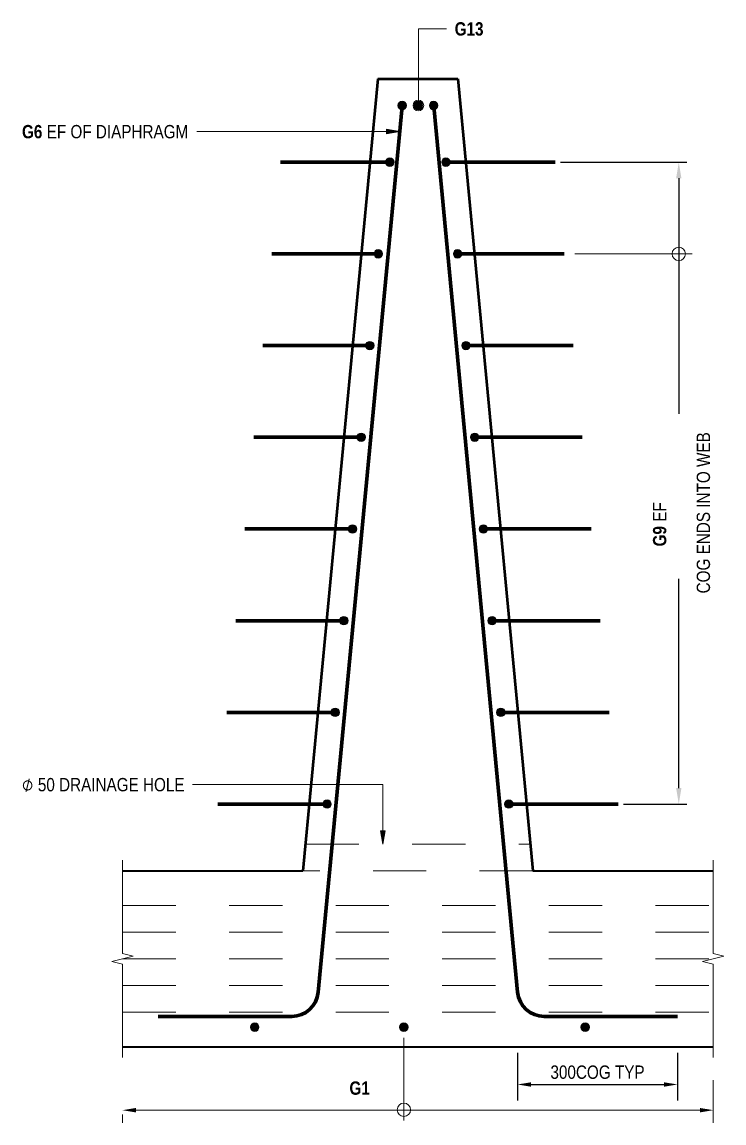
# Model space of a CAD drawing. Header units: metres. Extents: x 16 to 27.2, y 2.7 to 24.4.
# Drawn here: x 25.263 to 26.58, y 19.798 to 21.863 of the extents above; entities that cross this region are included whole.
import ezdxf

# ---------------------------------------------------------------- set-up
doc = ezdxf.new("R2010")
doc.units = ezdxf.units.M
doc.linetypes.add('JacobsDash', pattern=[0.0045, 0.003, -0.0015])
doc.layers.get('Defpoints').update_dxf_attribs({"color": 41})
for name, color, linetype, lineweight in [('A-ANNO-DIMS', 7, 'Continuous', 9), ('A-DETL', 7, 'Continuous', 13), ('A-DETL-GENF', 7, 'Continuous', 9), ('A-DETL-HDLN', 7, 'JacobsDash', 9), ('G-ANNO-TEXT', 7, 'Continuous', 9)]:
    doc.layers.add(name, color=color, linetype=linetype, lineweight=lineweight)
doc.styles.add('Arial Narrow_1', font='ARIALN.TTF', dxfattribs={"height": 0.025})
doc.styles.add('Arial Narrow_B', font='ARIALNB.TTF', dxfattribs={"height": 0.025})
doc.styles.add('Segoe UI Symbol', font='seguisym.ttf', dxfattribs={"height": 0.025})
doc.dimstyles.new('____ddd_____1', dxfattribs={"dimscale": 0.3048, "dimtxt": 0.025586, "dimasz": 0.098425, "dimexe": 0.049213, "dimexo": 0.032808, "dimgap": 0.016404, "dimtad": 1, "dimdec": 0, "dimlfac": 1000, "dimzin": 0, "dimdsep": 46, "dimtxsty": 'Arial Narrow_1', "dimsah": 1, "dimcen": 0.09, "dimaunit": 1, "dimadec": 4, "dimazin": 0, "dimtfac": 1, "dimtdec": 4, "dimtix": 1, "dimtmove": 2, "dimatfit": 3, "dimfxl": 1, "dimtvp": 1, "dimtolj": 1, "dimtzin": 0, "dimarcsym": 2})
doc.dimstyles.new('Dimension_Standard_O__mm_', dxfattribs={"dimscale": 0.3048, "dimtxt": 0.025586, "dimasz": 0.082021, "dimexe": 0.07874, "dimexo": 0.049213, "dimgap": 0.049213, "dimtad": 1, "dimdec": 0, "dimlfac": 1000, "dimzin": 0, "dimdsep": 46, "dimtxsty": 'Arial Narrow_1', "dimsah": 1, "dimcen": 0.09, "dimaunit": 1, "dimadec": 4, "dimazin": 0, "dimtfac": 1, "dimtdec": 4, "dimtix": 1, "dimtmove": 0, "dimatfit": 3, "dimfxl": 1, "dimtvp": 1, "dimtfill": 1, "dimtolj": 1, "dimtzin": 0, "dimlwd": 18, "dimlwe": 18, "dimarcsym": 2})
doc.dimstyles.new('Dimension_Standard_T_REO', dxfattribs={"dimscale": 0.3048, "dimtxt": 0.025586, "dimasz": 0.082021, "dimexe": 0.098425, "dimexo": 0.0625, "dimgap": 0.032808, "dimtad": 1, "dimdec": 0, "dimlfac": 1000, "dimzin": 0, "dimdsep": 46, "dimtxsty": 'Arial Narrow_1', "dimsah": 1, "dimcen": 0.09, "dimaunit": 1, "dimadec": 4, "dimazin": 0, "dimtfac": 1, "dimtdec": 4, "dimtix": 1, "dimtmove": 0, "dimatfit": 3, "dimfxl": 0.098425, "dimfxlon": 1, "dimtvp": 1, "dimtolj": 1, "dimtzin": 0, "dimlwd": 25, "dimlwe": 25, "dimarcsym": 2})

# ---------------------------------------------------------------- blocks, each defined once
blk = doc.blocks.new('CS_DET_BreakLine_ViewScale - Std Break-6520561-DRG-2873103 - SECTION 6')
at = {"layer": 'A-DETL-GENF'}
for p, q in [((0.155, 0), (-0.02, 0)), ((0.16, 0.02), (0.155, 0)), ((0.17, -0.02), (0.16, 0.02)), ((0.175, 0), (0.17, -0.02)), ((0.35, 0), (0.175, 0))]:
    blk.add_line(p, q, dxfattribs=at)
blk = doc.blocks.new('CS_DET_BreakLine_ViewScale - Std Break-6520562-DRG-2873103 - SECTION 6')
at = {"layer": 'A-DETL-GENF'}
for p, q in [((0.155, 0), (-0.02, 0)), ((0.16, 0.02), (0.155, 0)), ((0.17, -0.02), (0.16, 0.02)), ((0.175, 0), (0.17, -0.02)), ((0.35, 0), (0.175, 0))]:
    blk.add_line(p, q, dxfattribs=at)
blk = doc.blocks.new('S_Det_Reinf_Bar Section_2D - N16-1695675-DRG-2873103 - SECTION 6')
at = {"layer": 'A-DETL-GENF'}
blk.add_hatch(color=256, dxfattribs=at).paths.add_polyline_path([(0, -0.008), (0.0021, -0.0077), (0.004, -0.0069), (0.0057, -0.0057), (0.0069, -0.004), (0.0077, -0.0021), (0.008, 0), (0.0077, 0.0021), (0.0069, 0.004), (0.0057, 0.0057), (0.004, 0.0069), (0.0021, 0.0077), (0, 0.008), (-0.0021, 0.0077), (-0.0043, 0.0067), (-0.0057, 0.0057), (-0.0069, 0.004), (-0.0077, 0.0021), (-0.008, 0), (-0.0077, -0.0021), (-0.0069, -0.004), (-0.0057, -0.0057), (-0.004, -0.0069), (-0.0021, -0.0077)])
at = {"layer": 'A-DETL-GENF', "lineweight": 18}
for start, end in [(360, 180), (180, 360)]:
    blk.add_arc((0, 0), 0.008, start, end, dxfattribs=at)
blk = doc.blocks.new('S_Det_Reinf_Bar Section_2D - N16-1703109-DRG-2873103 - SECTION 6')
at = {"layer": 'A-DETL-GENF'}
blk.add_hatch(color=256, dxfattribs=at).paths.add_polyline_path([(0, 0.008), (-0.0021, 0.0077), (-0.004, 0.0069), (-0.0057, 0.0057), (-0.0069, 0.004), (-0.0077, 0.0021), (-0.008, 0), (-0.0077, -0.0021), (-0.0069, -0.004), (-0.0057, -0.0057), (-0.004, -0.0069), (-0.0021, -0.0077), (0, -0.008), (0.0021, -0.0077), (0.004, -0.0069), (0.0057, -0.0057), (0.0069, -0.004), (0.0077, -0.0021), (0.008, 0), (0.0077, 0.0021), (0.0069, 0.004), (0.0057, 0.0057), (0.004, 0.0069), (0.0021, 0.0077)])
at = {"layer": 'A-DETL-GENF', "lineweight": 18}
for start, end in [(0, 180), (180, 360)]:
    blk.add_arc((0, 0), 0.008, start, end, dxfattribs=at)
blk = doc.blocks.new('DIMBLOCK20-DRG-2873103 - SECTION 6')
at = {"layer": 'A-ANNO-DIMS', "color": 0, "lineweight": 25, "transparency": 16777216}
for p, q in [((26.1926, 19.9302), (26.1926, 19.8406)), ((26.4924, 19.9302), (26.4924, 19.8406)), ((26.2176, 19.8706), (26.4674, 19.8706))]:
    blk.add_line(p, q, dxfattribs=at)
at = {"layer": 'A-ANNO-DIMS', "color": 0, "transparency": 16777216}
for points in [[(26.2176, 19.8747), (26.2176, 19.8664), (26.1926, 19.8706)], [(26.4674, 19.8747), (26.4674, 19.8664), (26.4924, 19.8706)]]:
    blk.add_solid(points, dxfattribs=at)
at = {"layer": 'Defpoints', "color": 0, "transparency": 16777216}
for p in [(26.1926, 19.9492), (26.4924, 19.9492), (26.4924, 19.8706)]:
    blk.add_point(p, dxfattribs=at)
at = {"layer": 'A-ANNO-DIMS', "color": 0, "lineweight": 25, "transparency": 16777216, "insert": (26.3425, 19.8935), "char_height": 0.025, "width": 0.221743, "attachment_point": 5, "style": 'Arial Narrow_1'}
blk.add_mtext('\\A1;300COG TYP', dxfattribs=at)
blk = doc.blocks.new('DIMBLOCK21-DRG-2873103 - SECTION 6')
at = {"layer": 'A-ANNO-DIMS', "color": 0, "lineweight": -2, "transparency": 16777216}
for p, q in [((26.2731, 21.6), (26.51, 21.6)), ((26.495, 21.57), (26.495, 21.1282)), ((26.495, 20.4264), (26.495, 20.8187)), ((26.3912, 20.3964), (26.51, 20.3964))]:
    blk.add_line(p, q, dxfattribs=at)
at = {"layer": 'A-ANNO-DIMS', "color": 0, "transparency": 16777216}
for points in [[(26.49, 21.57), (26.5, 21.57), (26.495, 21.6)], [(26.49, 20.4264), (26.5, 20.4264), (26.495, 20.3964)]]:
    blk.add_solid(points, dxfattribs=at)
at = {"layer": 'Defpoints', "color": 0, "transparency": 16777216}
for p in [(26.2631, 21.6), (26.495, 21.6), (26.3812, 20.3964)]:
    blk.add_point(p, dxfattribs=at)
at = {"layer": 'A-ANNO-DIMS', "color": 0, "transparency": 16777216, "insert": (26.488, 20.7914), "char_height": 0.025, "width": 0.364049, "attachment_point": 1, "rotation": 90, "line_spacing_factor": 0.974696, "style": 'Arial Narrow_1'}
blk.add_mtext('\\A1;\u200e\\PCOG ENDS INTO WEB', dxfattribs=at)
blk = doc.blocks.new('DIMBLOCK22-DRG-2873103 - SECTION 6')
at = {"layer": 'A-ANNO-DIMS', "color": 0, "lineweight": 18, "transparency": 16777216}
for p, q in [((26.5598, 19.8787), (26.5598, 19.7984)), ((25.4762, 19.8224), (26.5348, 19.8224)), ((25.4512, 19.814), (25.4512, 19.7984))]:
    blk.add_line(p, q, dxfattribs=at)
at = {"layer": 'A-ANNO-DIMS', "color": 0, "transparency": 16777216}
for points in [[(25.4762, 19.8265), (25.4762, 19.8182), (25.4512, 19.8224)], [(26.5348, 19.8265), (26.5348, 19.8182), (26.5598, 19.8224)]]:
    blk.add_solid(points, dxfattribs=at)
at = {"layer": 'Defpoints', "color": 0, "transparency": 16777216}
for p in [(26.5598, 19.8937), (25.4512, 19.829), (26.5598, 19.8224)]:
    blk.add_point(p, dxfattribs=at)
at = {"layer": 'A-ANNO-DIMS', "color": 0, "lineweight": 18, "transparency": 16777216, "insert": (26.0055, 19.8522), "char_height": 0.025, "attachment_point": 5, "style": 'Arial Narrow_1', "bg_fill": 3, "box_fill_scale": 1.1, "bg_fill_color": 256, "bg_fill_true_color": 13158600, "bg_fill_transparency": 0}
blk.add_mtext('\\A1;\u200e', dxfattribs=at)

msp = doc.modelspace()

# ---------------------------------------------------------------- hatches: boundary and pattern name
at = {"layer": 'G-ANNO-TEXT'}
for points in [[(25.9713, 21.6573), (25.9463, 21.6617), (25.9463, 21.6529)], [(25.9399, 20.3212), (25.9443, 20.3462), (25.9355, 20.3462)]]:
    msp.add_hatch(color=256, dxfattribs=at).paths.add_polyline_path(points)

# ---------------------------------------------------------------- linework, layer by layer
at = {"layer": 'A-DETL', "lineweight": 50}
for p, q in [((25.9305, 21.7564), (25.7898, 20.2714)), ((25.9305, 21.7564), (26.0805, 21.7564)), ((26.0805, 21.7564), (26.2212, 20.2714))]:
    msp.add_line(p, q, dxfattribs=at)
at = {"layer": 'A-DETL', "lineweight": 70}
for p, q in [((25.9753, 21.6985), (25.8185, 20.0434)), ((26.1926, 20.0434), (26.0358, 21.6985)), ((25.9479, 21.6), (25.7479, 21.6)), ((26.0631, 21.6), (26.2631, 21.6)), ((25.9231, 21.4281), (25.7311, 21.4281)), ((26.088, 21.4281), (26.28, 21.4281)), ((25.9073, 21.2561), (25.7142, 21.2561)), ((26.1037, 21.2561), (26.2969, 21.2561)), ((25.891, 21.0842), (25.6973, 21.0842)), ((26.12, 21.0842), (26.3137, 21.0842)), ((25.8748, 20.9122), (25.6805, 20.9122)), ((26.1363, 20.9122), (26.3306, 20.9122)), ((25.8585, 20.7403), (25.6636, 20.7403)), ((26.1526, 20.7403), (26.3474, 20.7403)), ((25.8422, 20.5684), (25.6467, 20.5684)), ((26.1689, 20.5684), (26.3643, 20.5684)), ((25.8269, 20.3964), (25.6299, 20.3964)), ((26.1842, 20.3964), (26.3812, 20.3964)), ((25.7687, 19.9981), (25.5179, 19.9981)), ((26.2424, 19.9981), (26.4924, 19.9981))]:
    msp.add_line(p, q, dxfattribs=at)
at = {"layer": 'A-DETL', "lineweight": 18}
for p, q in [((26.3, 21.4281), (26.52, 21.4281)), ((25.9792, 19.9581), (25.9792, 19.8031))]:
    msp.add_line(p, q, dxfattribs=at)
at = {"layer": 'A-DETL', "lineweight": 35}
for p, q in [((25.4512, 20.2714), (25.7898, 20.2714)), ((26.2212, 20.2714), (26.5598, 20.2714)), ((25.4512, 19.9414), (26.5598, 19.9414))]:
    msp.add_line(p, q, dxfattribs=at)
at = {"layer": 'A-DETL', "lineweight": 18}
for centre in [(26.495, 21.4281), (25.9792, 19.8231)]:
    msp.add_circle(centre, 0.0125, dxfattribs=at)
at = {"layer": 'A-DETL', "lineweight": 70}
for centre, start, end in [((25.7687, 20.0481), 270, 354.5884), ((26.2424, 20.0481), 185.4116, 270)]:
    msp.add_arc(centre, 0.05, start, end, dxfattribs=at)
at = {"layer": 'A-DETL-HDLN'}
for p, q in [((25.7946, 20.3214), (26.2165, 20.3214)), ((26.2212, 20.2714), (25.7898, 20.2714)), ((25.4512, 20.2064), (26.5598, 20.2064)), ((25.4512, 20.1564), (26.5598, 20.1564)), ((25.4512, 20.1064), (26.5598, 20.1064)), ((25.4512, 20.0564), (26.5598, 20.0564)), ((25.4512, 20.0064), (26.5598, 20.0064))]:
    msp.add_line(p, q, dxfattribs=at)
at = {"layer": 'G-ANNO-TEXT'}
for p, q in [((26.0064, 21.85), (26.0594, 21.85)), ((26.0064, 21.7063), (26.0064, 21.85)), ((25.6992, 21.6573), (25.5904, 21.6573)), ((25.9713, 21.6573), (25.6992, 21.6573)), ((25.9713, 21.6573), (25.9463, 21.6617)), ((25.9463, 21.6617), (25.9463, 21.6529)), ((25.9463, 21.6529), (25.9713, 21.6573)), ((25.6259, 20.4328), (25.5825, 20.4328)), ((25.9399, 20.4328), (25.6259, 20.4328)), ((25.9399, 20.3212), (25.9399, 20.4328)), ((25.9443, 20.3462), (25.9355, 20.3462)), ((25.9355, 20.3462), (25.9399, 20.3212)), ((25.9399, 20.3212), (25.9443, 20.3462))]:
    msp.add_line(p, q, dxfattribs=at)
msp.add_circle((26.0064, 21.7063), 0.01, dxfattribs=at)

# ---------------------------------------------------------------- block references
at = {"layer": 'A-DETL-GENF'}
for p in [(25.976, 21.7064), (26.0063, 21.7064), (26.035, 21.7064), (25.9529, 21.6), (25.9311, 21.4281), (25.9153, 21.2561), (25.899, 21.0842), (25.8828, 20.9122), (25.8665, 20.7403), (25.8502, 20.5684), (25.8349, 20.3964), (25.6992, 19.9781), (25.9792, 19.9781), (26.3192, 19.9781)]:
    msp.add_blockref('S_Det_Reinf_Bar Section_2D - N16-1695675-DRG-2873103 - SECTION 6', p, dxfattribs=at)
for name, p, rotation in [('S_Det_Reinf_Bar Section_2D - N16-1703109-DRG-2873103 - SECTION 6', (26.0581, 21.6), 180), ('S_Det_Reinf_Bar Section_2D - N16-1703109-DRG-2873103 - SECTION 6', (26.08, 21.4281), 180), ('S_Det_Reinf_Bar Section_2D - N16-1703109-DRG-2873103 - SECTION 6', (26.0957, 21.2561), 180), ('S_Det_Reinf_Bar Section_2D - N16-1703109-DRG-2873103 - SECTION 6', (26.112, 21.0842), 180), ('S_Det_Reinf_Bar Section_2D - N16-1703109-DRG-2873103 - SECTION 6', (26.1283, 20.9122), 180), ('S_Det_Reinf_Bar Section_2D - N16-1703109-DRG-2873103 - SECTION 6', (26.1446, 20.7403), 180), ('S_Det_Reinf_Bar Section_2D - N16-1703109-DRG-2873103 - SECTION 6', (26.1609, 20.5684), 180), ('S_Det_Reinf_Bar Section_2D - N16-1703109-DRG-2873103 - SECTION 6', (26.1762, 20.3964), 180), ('CS_DET_BreakLine_ViewScale - Std Break-6520561-DRG-2873103 - SECTION 6', (25.4512, 20.2714), 269.9999999999999), ('CS_DET_BreakLine_ViewScale - Std Break-6520562-DRG-2873103 - SECTION 6', (26.5598, 19.9414), 90.00000000000006)]:
    msp.add_blockref(name, p, dxfattribs=dict(at, rotation=rotation))

# ---------------------------------------------------------------- texts
at = {"layer": 'G-ANNO-TEXT', "char_height": 0.025, "attachment_point": 1, "bg_fill": 3, "box_fill_scale": 1, "bg_fill_color": 256, "bg_fill_transparency": 0}
for s, insert, style in [('G13', (26.0744, 21.8625), 'Arial Narrow_B'), ('G6', (25.2625, 21.6698), 'Arial Narrow_B'), ('\\fSegoe UI Symbol|b0|i0|c254|p34|;⌀', (25.2625, 20.4453), 'Segoe UI Symbol')]:
    msp.add_mtext(s, dxfattribs=dict(at, insert=insert, style=style))

# ---------------------------------------------------------------- dimensions: what is measured, and where the dimension line sits
at = {"layer": 'A-ANNO-DIMS'}
dim = msp.add_linear_dim(base=(26.495, 21.6), p1=(26.3812, 20.3964), p2=(26.2631, 21.6), angle=90, text='\u200e\\XCOG ENDS INTO WEB', dimstyle='____ddd_____1', override={"dimpost": '<>', "dimfxl": 1.209364}, dxfattribs=at)
dim.commit()
dim.dimension.update_dxf_attribs({"geometry": 'DIMBLOCK21-DRG-2873103 - SECTION 6', "text_midpoint": (26.525, 20.9734), "dimtype": 160, "text_rotation": 90})
at = {"layer": 'A-ANNO-DIMS', "lineweight": 25}
dim = msp.add_linear_dim(base=(26.4924, 19.8706), p1=(26.1926, 19.9492), p2=(26.4924, 19.9492), dimstyle='Dimension_Standard_T_REO', override={"dimpost": '<>COG TYP', "dimfxl": 0.299777}, dxfattribs=at)
dim.commit()
dim.dimension.update_dxf_attribs({"geometry": 'DIMBLOCK20-DRG-2873103 - SECTION 6', "text_midpoint": (26.3425, 19.8935)})

# ---------------------------------------------------------------- next in the draw order: texts
at = {"layer": 'G-ANNO-TEXT', "char_height": 0.025, "attachment_point": 1, "style": 'Arial Narrow_1', "bg_fill": 3, "box_fill_scale": 1, "bg_fill_color": 256, "bg_fill_transparency": 0}
for s, insert in [(' EF OF DIAPHRAGM', (25.3009, 21.6698)), ('50 DRAINAGE HOLE', (25.2923, 20.4453))]:
    msp.add_mtext(s, dxfattribs=dict(at, insert=insert))
at = {"layer": 'G-ANNO-TEXT', "insert": (26.4466, 20.8795), "char_height": 0.025, "attachment_point": 1, "rotation": 90, "style": 'Arial Narrow_B', "bg_fill": 3, "box_fill_scale": 1, "bg_fill_color": 256, "bg_fill_true_color": 13158600, "bg_fill_transparency": 0}
msp.add_mtext('G9', dxfattribs=at)

# ---------------------------------------------------------------- next in the draw order: dimensions: what is measured, and where the dimension line sits
at = {"layer": 'A-ANNO-DIMS', "lineweight": 18}
dim = msp.add_linear_dim(base=(26.5598, 19.8224), p1=(25.4512, 19.829), p2=(26.5598, 19.8937), text='\u200e', dimstyle='Dimension_Standard_O__mm_', override={"dimpost": '<>', "dimfxl": 1.110525}, dxfattribs=at)
dim.commit()
dim.dimension.update_dxf_attribs({"geometry": 'DIMBLOCK22-DRG-2873103 - SECTION 6', "text_midpoint": (26.0055, 19.8522)})

# ---------------------------------------------------------------- next in the draw order: texts
at = {"layer": 'G-ANNO-TEXT', "insert": (26.4466, 20.9179), "char_height": 0.025, "attachment_point": 1, "rotation": 90, "style": 'Arial Narrow_1', "bg_fill": 3, "box_fill_scale": 1, "bg_fill_color": 256, "bg_fill_true_color": 13158600, "bg_fill_transparency": 0}
msp.add_mtext(' EF', dxfattribs=at)
at = {"layer": 'G-ANNO-TEXT', "insert": (25.877, 19.8763), "char_height": 0.025, "attachment_point": 1, "style": 'Arial Narrow_B', "bg_fill": 3, "box_fill_scale": 1, "bg_fill_color": 256, "bg_fill_true_color": 13158600, "bg_fill_transparency": 0}
msp.add_mtext('G1', dxfattribs=at)

doc.saveas('drawing.dxf')
